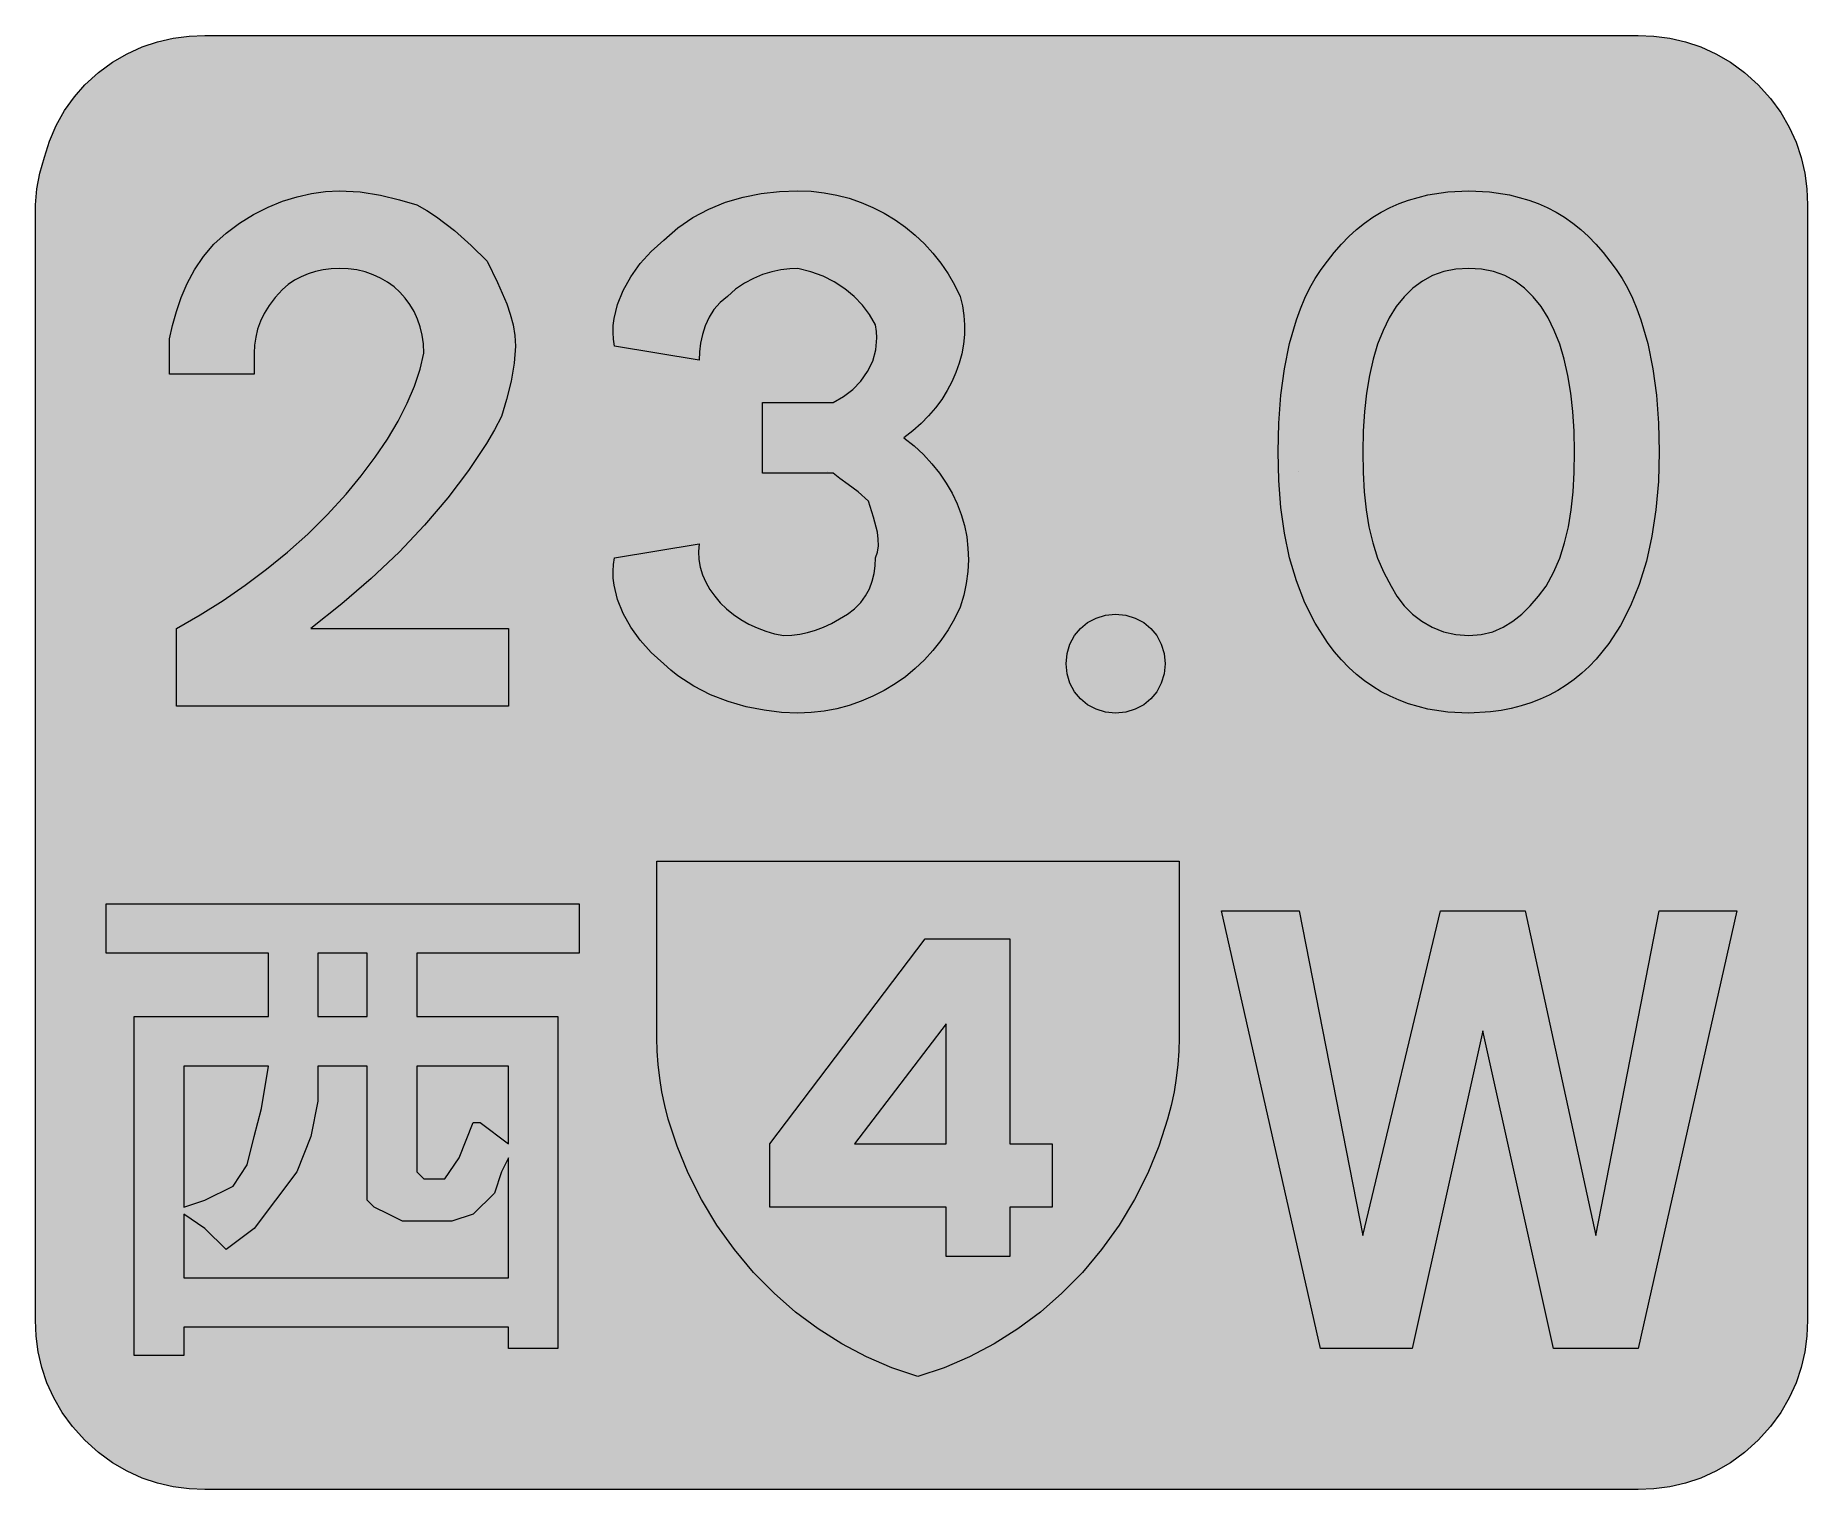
# Model space of a CAD drawing. Header units: metres. Extents: x 133 to 434, y 11 to 258.
import ezdxf

# ---------------------------------------------------------------- set-up
doc = ezdxf.new("R2010")
doc.units = ezdxf.units.M
for name, color, linetype, true_color in [('FILL_BLACK_000000', 7, 'Continuous', 0x000000), ('FILL_BLUE_0000FF', 7, 'Continuous', 0x0000ff), ('FILL_WHITE_FFFFFF', 7, 'Continuous', 0xffffff), ('FILL_YELLOW_FFFF00', 7, 'Continuous', 0xffff00), ('STROKE_WHITE_FFFFFF', 7, 'Continuous', 0xffffff)]:
    doc.layers.add(name, color=color, linetype=linetype, true_color=true_color)

msp = doc.modelspace()

# ---------------------------------------------------------------- hatches: boundary and pattern name
at = {"layer": 'FILL_BLACK_000000', "true_color": 0x000000}
h = msp.add_hatch(color=7, dxfattribs=at)
h.dxf.hatch_style = 1
h.paths.add_polyline_path([(305.55, 59.28), (298.35, 59.28), (298.35, 50.88), (287.55, 50.88), (287.55, 59.28), (257.55, 59.28), (257.55, 70.08), (283.95, 104.88), (298.35, 104.88), (298.35, 70.08), (305.55, 70.08), (305.55, 59.28)])
h.paths.add_polyline_path([(287.55, 70.08), (287.55, 90.48), (271.95, 70.08), (287.55, 70.08)], flags=16)
at = {"layer": 'FILL_BLUE_0000FF', "true_color": 0x0000ff}
h = msp.add_hatch(color=7, dxfattribs=at)
h.dxf.hatch_style = 1
h.paths.add_polyline_path([(405.15, 258.48), (407.85, 258.37), (410.53, 258.01), (413.19, 257.4), (415.8, 256.53), (418.36, 255.37), (420.84, 253.92), (423.25, 252.16), (425.55, 250.08), (427.63, 247.78), (429.39, 245.37), (430.84, 242.89), (432, 240.33), (432.87, 237.72), (433.48, 235.06), (433.84, 232.38), (433.95, 229.68), (433.95, 40.08), (433.84, 37.38), (433.48, 34.7), (432.87, 32.04), (432, 29.43), (430.84, 26.87), (429.39, 24.39), (427.63, 21.98), (425.55, 19.68), (423.25, 17.6), (420.84, 15.84), (418.36, 14.39), (415.8, 13.23), (413.19, 12.36), (410.53, 11.75), (407.85, 11.39), (405.15, 11.28), (161.55, 11.28), (158.85, 11.39), (156.17, 11.75), (153.51, 12.36), (150.9, 13.23), (148.34, 14.39), (145.86, 15.84), (143.45, 17.6), (141.15, 19.68), (139.07, 21.98), (137.31, 24.39), (135.86, 26.87), (134.7, 29.43), (133.83, 32.04), (133.22, 34.7), (132.86, 37.38), (132.75, 40.08), (132.75, 229.68), (132.96, 232.38), (133.5, 235.08), (134.27, 237.78), (135.15, 240.48), (136.26, 243.16), (137.7, 245.73), (139.37, 248.07), (141.15, 250.08), (143.45, 252.16), (145.86, 253.92), (148.34, 255.37), (150.9, 256.53), (153.51, 257.4), (156.17, 258.01), (158.85, 258.37), (161.55, 258.48), (405.15, 258.48)])
at = {"layer": 'FILL_WHITE_FFFFFF', "true_color": 0xffffff}
h = msp.add_hatch(color=7, dxfattribs=at)
h.dxf.hatch_style = 1
h.paths.add_polyline_path([(155.55, 200.88), (155.55, 206.88), (156.06, 209.18), (156.71, 211.55), (157.53, 213.95), (158.55, 216.33), (159.79, 218.66), (161.29, 220.89), (163.06, 222.97), (165.15, 224.88), (167.45, 226.57), (169.84, 228.03), (172.28, 229.27), (174.75, 230.28), (177.22, 231.07), (179.66, 231.63), (182.05, 231.97), (184.35, 232.08), (187.93, 231.87), (191.4, 231.33), (194.64, 230.56), (197.55, 229.68), (199.3, 228.73), (200.94, 227.67), (204, 225.33), (206.83, 222.76), (209.55, 220.08), (211.31, 216.48), (212.85, 212.88), (213.46, 211.08), (213.94, 209.28), (214.24, 207.48), (214.35, 205.68), (214.14, 202.79), (213.6, 199.68), (212.83, 196.57), (211.95, 193.68), (210.76, 191.42), (209.43, 189.13), (206.38, 184.51), (202.86, 179.86), (198.9, 175.23), (194.55, 170.65), (189.84, 166.17), (184.83, 161.84), (179.55, 157.68), (213.15, 157.68), (213.15, 144.48), (156.75, 144.48), (156.75, 157.68), (160.74, 159.99), (164.63, 162.42), (168.39, 165), (172.05, 167.73), (175.59, 170.63), (179.03, 173.71), (182.34, 176.99), (185.55, 180.48), (188.14, 183.63), (190.48, 186.76), (192.57, 189.87), (194.4, 192.93), (195.94, 195.94), (197.19, 198.87), (198.13, 201.73), (198.75, 204.48), (198.68, 206.03), (198.48, 207.51), (198.14, 208.93), (197.68, 210.27), (197.1, 211.54), (196.41, 212.73), (195.61, 213.83), (194.7, 214.83), (193.7, 215.74), (192.6, 216.54), (191.41, 217.23), (190.14, 217.81), (188.8, 218.27), (187.38, 218.61), (185.9, 218.81), (184.35, 218.88), (183, 218.82), (181.67, 218.65), (180.36, 218.37), (179.1, 217.98), (177.89, 217.47), (176.76, 216.85), (175.7, 216.12), (174.75, 215.28), (173.51, 213.93), (172.48, 212.58), (171.65, 211.23), (171, 209.88), (170.52, 208.53), (170.19, 207.18), (170.01, 205.83), (169.95, 204.48), (169.95, 200.88), (155.55, 200.88)])
h = msp.add_hatch(color=7, dxfattribs=at)
h.dxf.hatch_style = 1
h.paths.add_polyline_path([(256.35, 184.08), (256.35, 196.08), (265.95, 196.08), (267.15, 196.08), (268.35, 196.08), (270.09, 197.09), (271.67, 198.31), (273.05, 199.73), (274.2, 201.33), (275.06, 203.1), (275.61, 205.02), (275.78, 207.09), (275.72, 208.17), (275.55, 209.28), (274.54, 211.02), (273.32, 212.64), (271.9, 214.11), (270.3, 215.43), (268.53, 216.58), (266.61, 217.55), (264.54, 218.32), (262.35, 218.88), (260.95, 218.82), (259.46, 218.64), (257.92, 218.31), (256.35, 217.83), (254.78, 217.18), (253.24, 216.35), (251.75, 215.32), (250.35, 214.08), (249.11, 213.07), (248.08, 211.89), (247.25, 210.56), (246.6, 209.13), (246.12, 207.65), (245.79, 206.15), (245.61, 204.68), (245.55, 203.28), (231.15, 205.68), (230.98, 206.82), (230.92, 207.98), (230.97, 209.16), (231.11, 210.35), (231.7, 212.75), (232.65, 215.13), (233.94, 217.46), (235.54, 219.69), (237.42, 221.77), (239.55, 223.68), (241.91, 225.76), (244.46, 227.52), (247.19, 228.97), (250.05, 230.13), (253.03, 231), (256.09, 231.61), (259.2, 231.97), (262.35, 232.08), (264.58, 232), (266.78, 231.75), (268.94, 231.34), (271.05, 230.79), (273.1, 230.08), (275.09, 229.23), (277.01, 228.25), (278.85, 227.13), (280.61, 225.89), (282.27, 224.52), (283.84, 223.04), (285.3, 221.45), (286.65, 219.75), (287.88, 217.95), (288.98, 216.06), (289.95, 214.08), (290.33, 212.49), (290.57, 210.88), (290.68, 209.26), (290.64, 207.63), (290.48, 206), (290.18, 204.38), (289.76, 202.77), (289.2, 201.18), (288.52, 199.62), (287.71, 198.1), (286.78, 196.61), (285.73, 195.18), (284.56, 193.8), (283.27, 192.49), (281.87, 191.25), (280.35, 190.08), (282.08, 188.69), (283.67, 187.22), (285.11, 185.67), (286.41, 184.06), (287.56, 182.39), (288.56, 180.65), (289.4, 178.86), (290.1, 177.03), (290.64, 175.15), (291.03, 173.24), (291.25, 171.3), (291.32, 169.32), (291.22, 167.33), (290.96, 165.32), (290.54, 163.3), (289.95, 161.28), (288.98, 159.3), (287.88, 157.41), (286.65, 155.61), (285.3, 153.91), (283.84, 152.32), (282.27, 150.84), (280.61, 149.47), (278.85, 148.23), (277.01, 147.11), (275.09, 146.13), (273.1, 145.28), (271.05, 144.57), (268.94, 144.02), (266.78, 143.61), (264.58, 143.36), (262.35, 143.28), (259.55, 143.39), (256.59, 143.75), (253.55, 144.36), (250.5, 145.23), (247.5, 146.39), (244.63, 147.84), (241.96, 149.6), (240.72, 150.6), (239.55, 151.68), (237.42, 153.59), (235.54, 155.67), (233.94, 157.9), (232.65, 160.23), (231.7, 162.61), (231.11, 165.01), (230.97, 166.2), (230.92, 167.38), (230.98, 168.54), (231.15, 169.68), (245.55, 172.08), (245.42, 170.73), (245.48, 169.39), (245.71, 168.07), (246.11, 166.77), (246.67, 165.51), (247.36, 164.3), (248.2, 163.13), (249.15, 162.03), (250.22, 161), (251.39, 160.04), (252.65, 159.18), (253.99, 158.41), (255.4, 157.75), (256.87, 157.2), (258.39, 156.77), (259.95, 156.48), (261.3, 156.54), (262.65, 156.7), (264, 156.99), (265.35, 157.38), (266.7, 157.89), (268.05, 158.5), (270.75, 160.08), (271.99, 161.03), (273.02, 162.09), (273.85, 163.22), (274.5, 164.43), (274.98, 165.69), (275.31, 167), (275.49, 168.33), (275.55, 169.68), (275.89, 170.63), (276.04, 171.69), (276.01, 172.82), (275.85, 174.03), (275.21, 176.6), (274.35, 179.28), (272.57, 180.87), (270.9, 182.13), (269.46, 183.16), (268.35, 184.08), (256.35, 184.08)])
h = msp.add_hatch(color=7, dxfattribs=at)
h.dxf.hatch_style = 1
h.paths.add_polyline_path([(344.42, 197.3), (345.03, 201.83), (345.9, 206.13), (347.06, 210.14), (347.74, 212.03), (348.51, 213.84), (349.35, 215.55), (350.27, 217.16), (351.27, 218.67), (352.35, 220.08), (353.5, 221.6), (354.71, 223.01), (355.97, 224.31), (357.28, 225.5), (358.64, 226.59), (360.05, 227.57), (361.5, 228.45), (363, 229.23), (364.54, 229.91), (366.12, 230.5), (369.39, 231.39), (372.81, 231.91), (376.35, 232.08), (379.89, 231.91), (383.31, 231.39), (386.58, 230.5), (388.16, 229.91), (389.7, 229.23), (391.2, 228.45), (392.65, 227.57), (394.06, 226.59), (395.42, 225.5), (396.73, 224.31), (397.99, 223.01), (399.2, 221.6), (400.35, 220.08), (401.43, 218.67), (402.43, 217.16), (403.35, 215.55), (404.19, 213.84), (404.96, 212.03), (405.64, 210.14), (406.8, 206.13), (407.67, 201.83), (408.28, 197.3), (408.64, 192.57), (408.75, 187.68), (408.61, 182.63), (408.19, 177.85), (407.51, 173.33), (406.56, 169.1), (405.34, 165.15), (403.88, 161.5), (402.16, 158.16), (400.2, 155.13), (398, 152.42), (396.81, 151.2), (395.57, 150.05), (394.26, 148.99), (392.9, 148.02), (391.49, 147.13), (390.02, 146.34), (388.49, 145.63), (386.92, 145.01), (385.28, 144.49), (383.6, 144.06), (381.86, 143.72), (380.08, 143.48), (376.35, 143.28), (372.81, 143.45), (369.39, 143.97), (366.12, 144.86), (364.54, 145.45), (363, 146.13), (361.5, 146.91), (360.05, 147.79), (358.64, 148.77), (357.28, 149.86), (355.97, 151.05), (354.71, 152.35), (353.5, 153.76), (352.35, 155.28), (350.27, 158.54), (348.51, 162.03), (347.06, 165.74), (345.9, 169.68), (345.03, 173.84), (344.42, 178.23), (344.06, 182.84), (343.95, 187.68), (344.06, 192.57), (344.42, 197.3)])
h.paths.add_polyline_path([(380.44, 157.12), (382.21, 157.87), (383.85, 158.88), (385.37, 160.11), (386.81, 161.54), (388.2, 163.14), (389.55, 164.88), (390.79, 167.19), (391.82, 169.62), (392.65, 172.2), (393.3, 174.93), (393.78, 177.83), (394.11, 180.91), (394.29, 184.19), (394.35, 187.68), (394.28, 191.19), (394.07, 194.53), (393.72, 197.69), (393.23, 200.65), (392.59, 203.42), (391.82, 205.99), (390.9, 208.34), (389.85, 210.48), (388.65, 212.39), (387.32, 214.07), (385.84, 215.51), (384.23, 216.7), (382.47, 217.65), (380.57, 218.33), (378.53, 218.74), (376.35, 218.88), (374.17, 218.74), (372.13, 218.33), (370.23, 217.65), (368.48, 216.7), (366.86, 215.51), (365.38, 214.07), (364.05, 212.39), (362.85, 210.48), (361.8, 208.34), (360.88, 205.99), (360.11, 203.42), (359.48, 200.65), (358.98, 197.69), (358.63, 194.53), (358.42, 191.19), (358.35, 187.68), (358.41, 184.19), (358.59, 180.91), (358.92, 177.83), (359.4, 174.93), (360.05, 172.2), (360.88, 169.62), (361.91, 167.19), (363.15, 164.88), (364.16, 163.14), (365.38, 161.54), (366.8, 160.11), (368.4, 158.88), (370.17, 157.87), (372.09, 157.12), (374.16, 156.64), (376.35, 156.48), (378.49, 156.64), (380.44, 157.12)], flags=16)
h = msp.add_hatch(color=7, dxfattribs=at)
h.dxf.hatch_style = 1
h.paths.add_polyline_path([(324.59, 149.94), (324.11, 148.34), (323.36, 146.91), (322.35, 145.68), (321.12, 144.67), (319.69, 143.92), (318.09, 143.44), (316.35, 143.28), (314.61, 143.44), (313.01, 143.92), (311.58, 144.67), (310.35, 145.68), (309.34, 146.91), (308.59, 148.34), (308.11, 149.94), (307.95, 151.68), (308.11, 153.42), (308.59, 155.02), (309.34, 156.45), (310.35, 157.68), (311.58, 158.69), (313.01, 159.44), (314.61, 159.92), (316.35, 160.08), (318.09, 159.92), (319.69, 159.44), (321.12, 158.69), (322.35, 157.68), (323.36, 156.45), (324.11, 155.02), (324.59, 153.42), (324.75, 151.68), (324.59, 149.94)])
h = msp.add_hatch(color=7, dxfattribs=at)
h.dxf.hatch_style = 1
h.paths.add_polyline_path([(157.95, 34.08), (149.55, 34.08), (149.55, 91.68), (172.35, 91.68), (172.35, 102.48), (144.75, 102.48), (144.75, 110.88), (225.15, 110.88), (225.15, 102.48), (197.55, 102.48), (197.55, 91.68), (221.55, 91.68), (221.55, 35.28), (213.15, 35.28), (213.15, 38.88), (157.95, 38.88), (157.95, 34.08)])
h.paths.add_polyline_path([(180.75, 91.68), (189.15, 91.68), (189.15, 102.48), (180.75, 102.48), (180.75, 91.68)], flags=16)
h.paths.add_polyline_path([(202.35, 64.08), (204.75, 67.68), (207.15, 73.68), (208.35, 73.68), (213.15, 70.08), (213.15, 83.28), (197.55, 83.28), (197.55, 67.68), (197.55, 65.28), (198.75, 64.08), (202.35, 64.08)], flags=16)
h.paths.add_polyline_path([(166.35, 62.88), (168.75, 66.48), (169.95, 71.28), (171.15, 76.08), (172.35, 83.28), (157.95, 83.28), (157.95, 59.28), (161.55, 60.48), (166.35, 62.88)], flags=16)
h.paths.add_polyline_path([(213.15, 67.68), (211.95, 65.28), (210.75, 61.68), (207.15, 58.08), (203.55, 56.88), (195.15, 56.88), (192.75, 58.08), (190.35, 59.28), (189.15, 60.48), (189.15, 64.08), (189.15, 83.28), (180.75, 83.28), (180.75, 77.28), (179.55, 71.28), (177.15, 65.28), (173.55, 60.48), (169.95, 55.68), (165.15, 52.08), (161.55, 55.68), (157.95, 58.08), (157.95, 47.28), (213.15, 47.28), (213.15, 67.68)], flags=16)
h = msp.add_hatch(color=7, dxfattribs=at)
h.dxf.hatch_style = 1
h.paths.add_polyline_path([(334.35, 109.68), (347.55, 109.68), (358.35, 54.48), (371.55, 109.68), (385.95, 109.68), (397.95, 54.48), (408.75, 109.68), (421.95, 109.68), (405.15, 35.28), (390.75, 35.28), (378.75, 89.28), (366.75, 35.28), (365.55, 35.28), (351.15, 35.28), (334.35, 109.68)])
at = {"layer": 'FILL_YELLOW_FFFF00', "true_color": 0xffff00}
h = msp.add_hatch(color=7, dxfattribs=at)
h.dxf.hatch_style = 1
h.paths.add_polyline_path([(278.31, 32), (273.99, 33.85), (269.82, 36.05), (265.8, 38.58), (261.95, 41.45), (258.28, 44.65), (254.81, 48.2), (251.55, 52.08), (248.57, 56.24), (245.94, 60.57), (243.68, 65.05), (241.8, 69.63), (240.31, 74.26), (239.72, 76.59), (239.23, 78.91), (238.85, 81.23), (238.57, 83.53), (238.41, 85.82), (238.35, 88.08), (238.35, 118.08), (327.15, 118.08), (327.15, 88.08), (327.09, 85.82), (326.93, 83.53), (326.65, 81.23), (326.27, 78.91), (325.78, 76.59), (325.19, 74.26), (323.7, 69.63), (321.82, 65.05), (319.56, 60.57), (316.93, 56.24), (313.95, 52.08), (310.69, 48.2), (307.22, 44.65), (303.55, 41.45), (299.7, 38.58), (295.68, 36.05), (291.51, 33.85), (287.19, 32), (282.75, 30.48), (278.31, 32)])

# ---------------------------------------------------------------- linework, layer by layer
at = {"layer": 'FILL_BLACK_000000', "lineweight": 0, "true_color": 0x000000}
for points in [[(305.55, 59.28), (298.35, 59.28), (298.35, 50.88), (287.55, 50.88), (287.55, 59.28), (257.55, 59.28), (257.55, 70.08), (283.95, 104.88), (298.35, 104.88), (298.35, 70.08), (305.55, 70.08)], [(287.55, 70.08), (287.55, 90.48), (271.95, 70.08)]]:
    msp.add_lwpolyline(points, close=True, dxfattribs=at)
at = {"layer": 'FILL_BLUE_0000FF', "lineweight": 0, "true_color": 0x0000ff}
msp.add_lwpolyline([(405.15, 258.48), (407.85, 258.37), (410.53, 258.01), (413.19, 257.4), (415.8, 256.53), (418.36, 255.37), (420.84, 253.92), (423.25, 252.16), (425.55, 250.08), (427.63, 247.78), (429.39, 245.37), (430.84, 242.89), (432, 240.33), (432.87, 237.72), (433.48, 235.06), (433.84, 232.38), (433.95, 229.68), (433.95, 40.08), (433.84, 37.38), (433.48, 34.7), (432.87, 32.04), (432, 29.43), (430.84, 26.87), (429.39, 24.39), (427.63, 21.98), (425.55, 19.68), (423.25, 17.6), (420.84, 15.84), (418.36, 14.39), (415.8, 13.23), (413.19, 12.36), (410.53, 11.75), (407.85, 11.39), (405.15, 11.28), (161.55, 11.28), (158.85, 11.39), (156.17, 11.75), (153.51, 12.36), (150.9, 13.23), (148.34, 14.39), (145.86, 15.84), (143.45, 17.6), (141.15, 19.68), (139.07, 21.98), (137.31, 24.39), (135.86, 26.87), (134.7, 29.43), (133.83, 32.04), (133.22, 34.7), (132.86, 37.38), (132.75, 40.08), (132.75, 229.68), (132.96, 232.38), (133.5, 235.08), (134.27, 237.78), (135.15, 240.48), (136.26, 243.16), (137.7, 245.73), (139.37, 248.07), (141.15, 250.08), (143.45, 252.16), (145.86, 253.92), (148.34, 255.37), (150.9, 256.53), (153.51, 257.4), (156.17, 258.01), (158.85, 258.37), (161.55, 258.48)], close=True, dxfattribs=at)
at = {"layer": 'FILL_WHITE_FFFFFF', "lineweight": 0, "true_color": 0xffffff}
for points in [[(155.55, 200.88), (155.55, 206.88), (156.06, 209.18), (156.71, 211.55), (157.53, 213.95), (158.55, 216.33), (159.79, 218.66), (161.29, 220.89), (163.06, 222.97), (165.15, 224.88), (167.45, 226.57), (169.84, 228.03), (172.28, 229.27), (174.75, 230.28), (177.22, 231.07), (179.66, 231.63), (182.05, 231.97), (184.35, 232.08), (187.93, 231.87), (191.4, 231.33), (194.64, 230.56), (197.55, 229.68), (199.3, 228.73), (200.94, 227.67), (204, 225.33), (206.83, 222.76), (209.55, 220.08), (211.31, 216.48), (212.85, 212.88), (213.46, 211.08), (213.94, 209.28), (214.24, 207.48), (214.35, 205.68), (214.14, 202.79), (213.6, 199.68), (212.83, 196.57), (211.95, 193.68), (210.76, 191.42), (209.43, 189.13), (206.38, 184.51), (202.86, 179.86), (198.9, 175.23), (194.55, 170.65), (189.84, 166.17), (184.83, 161.84), (179.55, 157.68), (213.15, 157.68), (213.15, 144.48), (156.75, 144.48), (156.75, 157.68), (160.74, 159.99), (164.63, 162.42), (168.39, 165), (172.05, 167.73), (175.59, 170.63), (179.03, 173.71), (182.34, 176.99), (185.55, 180.48), (188.14, 183.63), (190.48, 186.76), (192.57, 189.87), (194.4, 192.93), (195.94, 195.94), (197.19, 198.87), (198.13, 201.73), (198.75, 204.48), (198.68, 206.03), (198.48, 207.51), (198.14, 208.93), (197.68, 210.27), (197.1, 211.54), (196.41, 212.73), (195.61, 213.83), (194.7, 214.83), (193.7, 215.74), (192.6, 216.54), (191.41, 217.23), (190.14, 217.81), (188.8, 218.27), (187.38, 218.61), (185.9, 218.81), (184.35, 218.88), (183, 218.82), (181.67, 218.65), (180.36, 218.37), (179.1, 217.98), (177.89, 217.47), (176.76, 216.85), (175.7, 216.12), (174.75, 215.28), (173.51, 213.93), (172.48, 212.58), (171.65, 211.23), (171, 209.88), (170.52, 208.53), (170.19, 207.18), (170.01, 205.83), (169.95, 204.48), (169.95, 200.88)], [(256.35, 184.08), (256.35, 196.08), (265.95, 196.08), (267.15, 196.08), (268.35, 196.08), (270.09, 197.09), (271.67, 198.31), (273.05, 199.73), (274.2, 201.33), (275.06, 203.1), (275.61, 205.02), (275.78, 207.09), (275.72, 208.17), (275.55, 209.28), (274.54, 211.02), (273.32, 212.64), (271.9, 214.11), (270.3, 215.43), (268.53, 216.58), (266.61, 217.55), (264.54, 218.32), (262.35, 218.88), (260.95, 218.82), (259.46, 218.64), (257.92, 218.31), (256.35, 217.83), (254.78, 217.18), (253.24, 216.35), (251.75, 215.32), (250.35, 214.08), (249.11, 213.07), (248.08, 211.89), (247.25, 210.56), (246.6, 209.13), (246.12, 207.65), (245.79, 206.15), (245.61, 204.68), (245.55, 203.28), (231.15, 205.68), (230.98, 206.82), (230.92, 207.98), (230.97, 209.16), (231.11, 210.35), (231.7, 212.75), (232.65, 215.13), (233.94, 217.46), (235.54, 219.69), (237.42, 221.77), (239.55, 223.68), (241.91, 225.76), (244.46, 227.52), (247.19, 228.97), (250.05, 230.13), (253.03, 231), (256.09, 231.61), (259.2, 231.97), (262.35, 232.08), (264.58, 232), (266.78, 231.75), (268.94, 231.34), (271.05, 230.79), (273.1, 230.08), (275.09, 229.23), (277.01, 228.25), (278.85, 227.13), (280.61, 225.89), (282.27, 224.52), (283.84, 223.04), (285.3, 221.45), (286.65, 219.75), (287.88, 217.95), (288.98, 216.06), (289.95, 214.08), (290.33, 212.49), (290.57, 210.88), (290.68, 209.26), (290.64, 207.63), (290.48, 206), (290.18, 204.38), (289.76, 202.77), (289.2, 201.18), (288.52, 199.62), (287.71, 198.1), (286.78, 196.61), (285.73, 195.18), (284.56, 193.8), (283.27, 192.49), (281.87, 191.25), (280.35, 190.08), (282.08, 188.69), (283.67, 187.22), (285.11, 185.67), (286.41, 184.06), (287.56, 182.39), (288.56, 180.65), (289.4, 178.86), (290.1, 177.03), (290.64, 175.15), (291.03, 173.24), (291.25, 171.3), (291.32, 169.32), (291.22, 167.33), (290.96, 165.32), (290.54, 163.3), (289.95, 161.28), (288.98, 159.3), (287.88, 157.41), (286.65, 155.61), (285.3, 153.91), (283.84, 152.32), (282.27, 150.84), (280.61, 149.47), (278.85, 148.23), (277.01, 147.11), (275.09, 146.13), (273.1, 145.28), (271.05, 144.57), (268.94, 144.02), (266.78, 143.61), (264.58, 143.36), (262.35, 143.28), (259.55, 143.39), (256.59, 143.75), (253.55, 144.36), (250.5, 145.23), (247.5, 146.39), (244.63, 147.84), (241.96, 149.6), (240.72, 150.6), (239.55, 151.68), (237.42, 153.59), (235.54, 155.67), (233.94, 157.9), (232.65, 160.23), (231.7, 162.61), (231.11, 165.01), (230.97, 166.2), (230.92, 167.38), (230.98, 168.54), (231.15, 169.68), (245.55, 172.08), (245.42, 170.73), (245.48, 169.39), (245.71, 168.07), (246.11, 166.77), (246.67, 165.51), (247.36, 164.3), (248.2, 163.13), (249.15, 162.03), (250.22, 161), (251.39, 160.04), (252.65, 159.18), (253.99, 158.41), (255.4, 157.75), (256.87, 157.2), (258.39, 156.77), (259.95, 156.48), (261.3, 156.54), (262.65, 156.7), (264, 156.99), (265.35, 157.38), (266.7, 157.89), (268.05, 158.5), (270.75, 160.08), (271.99, 161.03), (273.02, 162.09), (273.85, 163.22), (274.5, 164.43), (274.98, 165.69), (275.31, 167), (275.49, 168.33), (275.55, 169.68), (275.89, 170.63), (276.04, 171.69), (276.01, 172.82), (275.85, 174.03), (275.21, 176.6), (274.35, 179.28), (272.57, 180.87), (270.9, 182.13), (269.46, 183.16), (268.35, 184.08)], [(344.42, 197.3), (345.03, 201.83), (345.9, 206.13), (347.06, 210.14), (347.74, 212.03), (348.51, 213.84), (349.35, 215.55), (350.27, 217.16), (351.27, 218.67), (352.35, 220.08), (353.5, 221.6), (354.71, 223.01), (355.97, 224.31), (357.28, 225.5), (358.64, 226.59), (360.05, 227.57), (361.5, 228.45), (363, 229.23), (364.54, 229.91), (366.12, 230.5), (369.39, 231.39), (372.81, 231.91), (376.35, 232.08), (379.89, 231.91), (383.31, 231.39), (386.58, 230.5), (388.16, 229.91), (389.7, 229.23), (391.2, 228.45), (392.65, 227.57), (394.06, 226.59), (395.42, 225.5), (396.73, 224.31), (397.99, 223.01), (399.2, 221.6), (400.35, 220.08), (401.43, 218.67), (402.43, 217.16), (403.35, 215.55), (404.19, 213.84), (404.96, 212.03), (405.64, 210.14), (406.8, 206.13), (407.67, 201.83), (408.28, 197.3), (408.64, 192.57), (408.75, 187.68), (408.61, 182.63), (408.19, 177.85), (407.51, 173.33), (406.56, 169.1), (405.34, 165.15), (403.88, 161.5), (402.16, 158.16), (400.2, 155.13), (398, 152.42), (396.81, 151.2), (395.57, 150.05), (394.26, 148.99), (392.9, 148.02), (391.49, 147.13), (390.02, 146.34), (388.49, 145.63), (386.92, 145.01), (385.28, 144.49), (383.6, 144.06), (381.86, 143.72), (380.08, 143.48), (376.35, 143.28), (372.81, 143.45), (369.39, 143.97), (366.12, 144.86), (364.54, 145.45), (363, 146.13), (361.5, 146.91), (360.05, 147.79), (358.64, 148.77), (357.28, 149.86), (355.97, 151.05), (354.71, 152.35), (353.5, 153.76), (352.35, 155.28), (350.27, 158.54), (348.51, 162.03), (347.06, 165.74), (345.9, 169.68), (345.03, 173.84), (344.42, 178.23), (344.06, 182.84), (343.95, 187.68), (344.06, 192.57)], [(380.44, 157.12), (382.21, 157.87), (383.85, 158.88), (385.37, 160.11), (386.81, 161.54), (388.2, 163.14), (389.55, 164.88), (390.79, 167.19), (391.82, 169.62), (392.65, 172.2), (393.3, 174.93), (393.78, 177.83), (394.11, 180.91), (394.29, 184.19), (394.35, 187.68), (394.28, 191.19), (394.07, 194.53), (393.72, 197.69), (393.23, 200.65), (392.59, 203.42), (391.82, 205.99), (390.9, 208.34), (389.85, 210.48), (388.65, 212.39), (387.32, 214.07), (385.84, 215.51), (384.23, 216.7), (382.47, 217.65), (380.57, 218.33), (378.53, 218.74), (376.35, 218.88), (374.17, 218.74), (372.13, 218.33), (370.23, 217.65), (368.48, 216.7), (366.86, 215.51), (365.38, 214.07), (364.05, 212.39), (362.85, 210.48), (361.8, 208.34), (360.88, 205.99), (360.11, 203.42), (359.48, 200.65), (358.98, 197.69), (358.63, 194.53), (358.42, 191.19), (358.35, 187.68), (358.41, 184.19), (358.59, 180.91), (358.92, 177.83), (359.4, 174.93), (360.05, 172.2), (360.88, 169.62), (361.91, 167.19), (363.15, 164.88), (364.16, 163.14), (365.38, 161.54), (366.8, 160.11), (368.4, 158.88), (370.17, 157.87), (372.09, 157.12), (374.16, 156.64), (376.35, 156.48), (378.49, 156.64)], [(324.59, 149.94), (324.11, 148.34), (323.36, 146.91), (322.35, 145.68), (321.12, 144.67), (319.69, 143.92), (318.09, 143.44), (316.35, 143.28), (314.61, 143.44), (313.01, 143.92), (311.58, 144.67), (310.35, 145.68), (309.34, 146.91), (308.59, 148.34), (308.11, 149.94), (307.95, 151.68), (308.11, 153.42), (308.59, 155.02), (309.34, 156.45), (310.35, 157.68), (311.58, 158.69), (313.01, 159.44), (314.61, 159.92), (316.35, 160.08), (318.09, 159.92), (319.69, 159.44), (321.12, 158.69), (322.35, 157.68), (323.36, 156.45), (324.11, 155.02), (324.59, 153.42), (324.75, 151.68)], [(157.95, 34.08), (149.55, 34.08), (149.55, 91.68), (172.35, 91.68), (172.35, 102.48), (144.75, 102.48), (144.75, 110.88), (225.15, 110.88), (225.15, 102.48), (197.55, 102.48), (197.55, 91.68), (221.55, 91.68), (221.55, 35.28), (213.15, 35.28), (213.15, 38.88), (157.95, 38.88)], [(334.35, 109.68), (347.55, 109.68), (358.35, 54.48), (371.55, 109.68), (385.95, 109.68), (397.95, 54.48), (408.75, 109.68), (421.95, 109.68), (405.15, 35.28), (390.75, 35.28), (378.75, 89.28), (366.75, 35.28), (365.55, 35.28), (351.15, 35.28)], [(180.75, 91.68), (189.15, 91.68), (189.15, 102.48), (180.75, 102.48)], [(166.35, 62.88), (168.75, 66.48), (169.95, 71.28), (171.15, 76.08), (172.35, 83.28), (157.95, 83.28), (157.95, 59.28), (161.55, 60.48)], [(213.15, 67.68), (211.95, 65.28), (210.75, 61.68), (207.15, 58.08), (203.55, 56.88), (195.15, 56.88), (192.75, 58.08), (190.35, 59.28), (189.15, 60.48), (189.15, 64.08), (189.15, 83.28), (180.75, 83.28), (180.75, 77.28), (179.55, 71.28), (177.15, 65.28), (173.55, 60.48), (169.95, 55.68), (165.15, 52.08), (161.55, 55.68), (157.95, 58.08), (157.95, 47.28), (213.15, 47.28)], [(202.35, 64.08), (204.75, 67.68), (207.15, 73.68), (208.35, 73.68), (213.15, 70.08), (213.15, 83.28), (197.55, 83.28), (197.55, 67.68), (197.55, 65.28), (198.75, 64.08)]]:
    msp.add_lwpolyline(points, close=True, dxfattribs=at)
at = {"layer": 'FILL_YELLOW_FFFF00', "lineweight": 0, "true_color": 0xffff00}
msp.add_lwpolyline([(278.31, 32), (273.99, 33.85), (269.82, 36.05), (265.8, 38.58), (261.95, 41.45), (258.28, 44.65), (254.81, 48.2), (251.55, 52.08), (248.57, 56.24), (245.94, 60.57), (243.68, 65.05), (241.8, 69.63), (240.31, 74.26), (239.72, 76.59), (239.23, 78.91), (238.85, 81.23), (238.57, 83.53), (238.41, 85.82), (238.35, 88.08), (238.35, 118.08), (327.15, 118.08), (327.15, 88.08), (327.09, 85.82), (326.93, 83.53), (326.65, 81.23), (326.27, 78.91), (325.78, 76.59), (325.19, 74.26), (323.7, 69.63), (321.82, 65.05), (319.56, 60.57), (316.93, 56.24), (313.95, 52.08), (310.69, 48.2), (307.22, 44.65), (303.55, 41.45), (299.7, 38.58), (295.68, 36.05), (291.51, 33.85), (287.19, 32), (282.75, 30.48)], close=True, dxfattribs=at)
at = {"layer": 'STROKE_WHITE_FFFFFF', "lineweight": 0, "true_color": 0xffffff}
for points in [[(343.95, 187.68), (343.95, 187.68)], [(267.35, 184.32), (267.35, 184.32)], [(347.35, 184.32), (347.35, 184.32)], [(347.35, 184.32), (347.35, 184.32)], [(347.35, 184.32), (347.35, 184.32)], [(347.35, 184.32), (347.35, 184.32)], [(347.35, 184.32), (347.35, 184.32)]]:
    msp.add_lwpolyline(points, dxfattribs=at)

doc.saveas('drawing.dxf')
